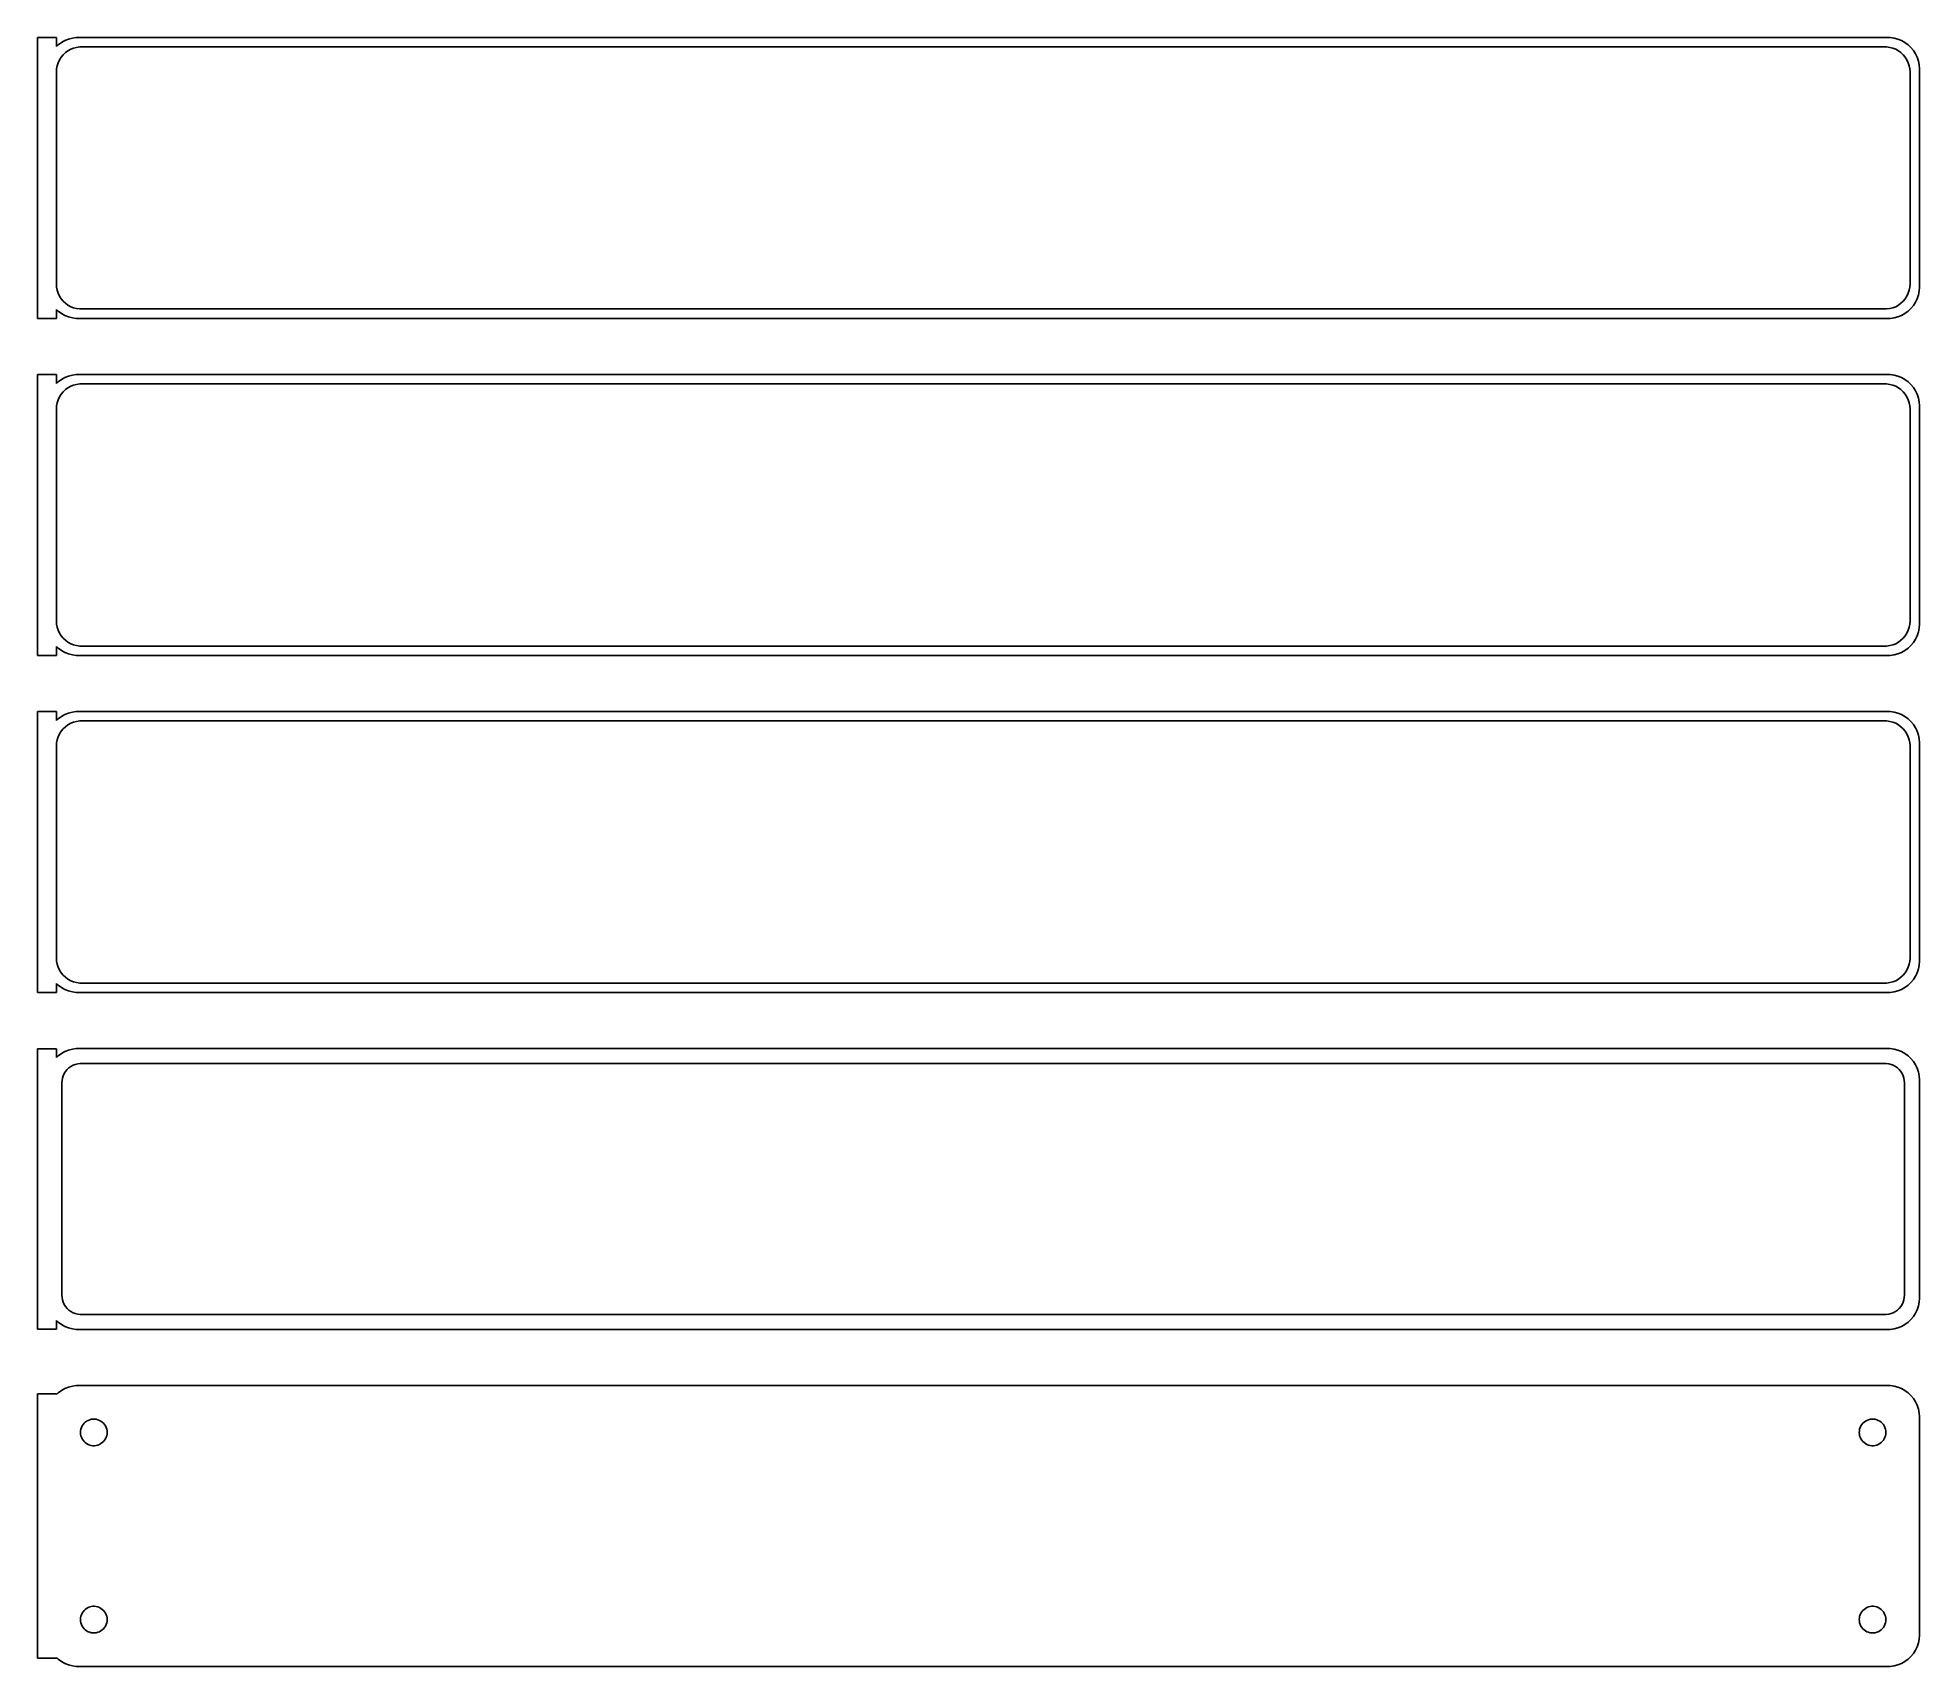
# Model space of a CAD drawing. Header units: metres. Extents: x -152 to 150, y 248 to 508.
import ezdxf

# ---------------------------------------------------------------- set-up
doc = ezdxf.new("R2010")
doc.units = ezdxf.units.M

msp = doc.modelspace()

# ---------------------------------------------------------------- linework, layer by layer
for p, q in [((-148.5, 508.49), (-151.5, 508.49)), ((-151.5, 508.49), (-151.5, 463.51)), ((-148.5, 507.059), (-148.5, 508.49)), ((-148.187, 507.353), (-148.5, 507.059)), ((-147.679, 507.722), (-148.187, 507.353)), ((-147.129, 508.024), (-147.679, 507.722)), ((-146.545, 508.255), (-147.129, 508.024)), ((-146.643, 506.377), (-146.203, 506.619)), ((-145.937, 508.411), (-146.545, 508.255)), ((-146.203, 506.619), (-145.736, 506.804)), ((-145.314, 508.49), (-145.937, 508.411)), ((-145.736, 506.804), (-145.25, 506.929)), ((145.314, 508.49), (-145.314, 508.49)), ((-145.25, 506.929), (-144.751, 506.992)), ((-144.751, 506.992), (144.751, 506.992)), ((144.751, 506.992), (145.25, 506.929)), ((145.25, 506.929), (145.736, 506.804)), ((145.937, 508.411), (145.314, 508.49)), ((145.736, 506.804), (146.203, 506.619)), ((146.545, 508.255), (145.937, 508.411)), ((146.203, 506.619), (146.643, 506.377)), ((147.129, 508.024), (146.545, 508.255)), ((147.679, 507.722), (147.129, 508.024)), ((148.187, 507.353), (147.679, 507.722)), ((148.645, 506.923), (148.187, 507.353)), ((149.045, 506.439), (148.645, 506.923)), ((-148.468, 503.501), (-148.374, 503.995)), ((-148.374, 503.995), (-148.219, 504.472)), ((-148.219, 504.472), (-148.005, 504.927)), ((-148.005, 504.927), (-147.736, 505.351)), ((-147.736, 505.351), (-147.416, 505.738)), ((-147.416, 505.738), (-147.05, 506.082)), ((-147.05, 506.082), (-146.643, 506.377)), ((146.643, 506.377), (147.05, 506.082)), ((147.05, 506.082), (147.416, 505.738)), ((147.416, 505.738), (147.736, 505.351)), ((147.736, 505.351), (148.005, 504.927)), ((148.005, 504.927), (148.219, 504.472)), ((148.219, 504.472), (148.374, 503.995)), ((148.374, 503.995), (148.468, 503.501)), ((149.382, 505.909), (149.045, 506.439)), ((149.649, 505.341), (149.382, 505.909)), ((149.843, 504.743), (149.649, 505.341)), ((149.961, 504.127), (149.843, 504.743)), ((150, 503.5), (149.961, 504.127)), ((-148.5, 503), (-148.468, 503.501)), ((-148.5, 469), (-148.5, 503)), ((148.468, 503.501), (148.5, 503)), ((148.5, 503), (148.5, 469)), ((150, 468.5), (150, 503.5)), ((-148.468, 468.499), (-148.5, 469)), ((-148.374, 468.005), (-148.468, 468.499)), ((-148.219, 467.528), (-148.374, 468.005)), ((-148.005, 467.073), (-148.219, 467.528)), ((148.219, 467.528), (148.005, 467.073)), ((148.374, 468.005), (148.219, 467.528)), ((148.468, 468.499), (148.374, 468.005)), ((148.5, 469), (148.468, 468.499)), ((149.843, 467.257), (149.961, 467.873)), ((149.961, 467.873), (150, 468.5)), ((-148.5, 464.941), (-148.187, 464.647)), ((-148.5, 463.51), (-148.5, 464.941)), ((-148.187, 464.647), (-147.679, 464.278)), ((-147.736, 466.649), (-148.005, 467.073)), ((-147.416, 466.262), (-147.736, 466.649)), ((-147.05, 465.918), (-147.416, 466.262)), ((-146.643, 465.623), (-147.05, 465.918)), ((-146.203, 465.381), (-146.643, 465.623)), ((-145.736, 465.196), (-146.203, 465.381)), ((-145.25, 465.071), (-145.736, 465.196)), ((-144.751, 465.008), (-145.25, 465.071)), ((144.751, 465.008), (-144.751, 465.008)), ((145.25, 465.071), (144.751, 465.008)), ((145.736, 465.196), (145.25, 465.071)), ((146.203, 465.381), (145.736, 465.196)), ((146.643, 465.623), (146.203, 465.381)), ((147.05, 465.918), (146.643, 465.623)), ((147.416, 466.262), (147.05, 465.918)), ((147.736, 466.649), (147.416, 466.262)), ((147.679, 464.278), (148.187, 464.647)), ((148.005, 467.073), (147.736, 466.649)), ((148.187, 464.647), (148.645, 465.077)), ((148.645, 465.077), (149.045, 465.561)), ((149.045, 465.561), (149.382, 466.091)), ((149.382, 466.091), (149.649, 466.659)), ((149.649, 466.659), (149.843, 467.257)), ((-151.5, 463.51), (-148.5, 463.51)), ((-147.679, 464.278), (-147.129, 463.976)), ((-147.129, 463.976), (-146.545, 463.745)), ((-146.545, 463.745), (-145.937, 463.589)), ((-145.937, 463.589), (-145.314, 463.51)), ((-145.314, 463.51), (145.314, 463.51)), ((145.314, 463.51), (145.937, 463.589)), ((145.937, 463.589), (146.545, 463.745)), ((146.545, 463.745), (147.129, 463.976)), ((147.129, 463.976), (147.679, 464.278)), ((-148.5, 454.49), (-151.5, 454.49)), ((-151.5, 454.49), (-151.5, 409.51)), ((-148.5, 453.059), (-148.5, 454.49)), ((-148.187, 453.353), (-148.5, 453.059)), ((-147.679, 453.722), (-148.187, 453.353)), ((-147.129, 454.024), (-147.679, 453.722)), ((-146.545, 454.255), (-147.129, 454.024)), ((-147.05, 452.082), (-146.643, 452.377)), ((-146.643, 452.377), (-146.203, 452.619)), ((-145.937, 454.411), (-146.545, 454.255)), ((-146.203, 452.619), (-145.736, 452.804)), ((-145.314, 454.49), (-145.937, 454.411)), ((-145.736, 452.804), (-145.25, 452.929)), ((145.314, 454.49), (-145.314, 454.49)), ((-145.25, 452.929), (-144.751, 452.992)), ((-144.751, 452.992), (144.751, 452.992)), ((144.751, 452.992), (145.25, 452.929)), ((145.25, 452.929), (145.736, 452.804)), ((145.937, 454.411), (145.314, 454.49)), ((145.736, 452.804), (146.203, 452.619)), ((146.545, 454.255), (145.937, 454.411)), ((146.203, 452.619), (146.643, 452.377)), ((147.129, 454.024), (146.545, 454.255)), ((146.643, 452.377), (147.05, 452.082)), ((147.679, 453.722), (147.129, 454.024)), ((148.187, 453.353), (147.679, 453.722)), ((148.645, 452.923), (148.187, 453.353)), ((149.045, 452.439), (148.645, 452.923)), ((149.382, 451.909), (149.045, 452.439)), ((-148.5, 449), (-148.468, 449.501)), ((-148.468, 449.501), (-148.374, 449.995)), ((-148.374, 449.995), (-148.219, 450.472)), ((-148.219, 450.472), (-148.005, 450.927)), ((-148.005, 450.927), (-147.736, 451.351)), ((-147.736, 451.351), (-147.416, 451.738)), ((-147.416, 451.738), (-147.05, 452.082)), ((147.05, 452.082), (147.416, 451.738)), ((147.416, 451.738), (147.736, 451.351)), ((147.736, 451.351), (148.005, 450.927)), ((148.005, 450.927), (148.219, 450.472)), ((148.219, 450.472), (148.374, 449.995)), ((148.374, 449.995), (148.468, 449.501)), ((148.468, 449.501), (148.5, 449)), ((149.649, 451.341), (149.382, 451.909)), ((149.843, 450.743), (149.649, 451.341)), ((149.961, 450.127), (149.843, 450.743)), ((150, 449.5), (149.961, 450.127)), ((150, 414.5), (150, 449.5)), ((-148.5, 415), (-148.5, 449)), ((148.5, 449), (148.5, 415)), ((-148.468, 414.499), (-148.5, 415)), ((-148.374, 414.005), (-148.468, 414.499)), ((-148.219, 413.528), (-148.374, 414.005)), ((-148.005, 413.073), (-148.219, 413.528)), ((-147.736, 412.649), (-148.005, 413.073)), ((148.005, 413.073), (147.736, 412.649)), ((148.219, 413.528), (148.005, 413.073)), ((148.374, 414.005), (148.219, 413.528)), ((148.468, 414.499), (148.374, 414.005)), ((148.5, 415), (148.468, 414.499)), ((149.649, 412.659), (149.843, 413.257)), ((149.843, 413.257), (149.961, 413.873)), ((149.961, 413.873), (150, 414.5)), ((-148.5, 410.941), (-148.187, 410.647)), ((-148.5, 409.51), (-148.5, 410.941)), ((-148.187, 410.647), (-147.679, 410.278)), ((-147.416, 412.262), (-147.736, 412.649)), ((-147.679, 410.278), (-147.129, 409.976)), ((-147.05, 411.918), (-147.416, 412.262)), ((-146.643, 411.623), (-147.05, 411.918)), ((-146.203, 411.381), (-146.643, 411.623)), ((-145.736, 411.196), (-146.203, 411.381)), ((-145.25, 411.071), (-145.736, 411.196)), ((-144.751, 411.008), (-145.25, 411.071)), ((144.751, 411.008), (-144.751, 411.008)), ((145.25, 411.071), (144.751, 411.008)), ((145.736, 411.196), (145.25, 411.071)), ((146.203, 411.381), (145.736, 411.196)), ((146.643, 411.623), (146.203, 411.381)), ((147.05, 411.918), (146.643, 411.623)), ((147.416, 412.262), (147.05, 411.918)), ((147.129, 409.976), (147.679, 410.278)), ((147.736, 412.649), (147.416, 412.262)), ((147.679, 410.278), (148.187, 410.647)), ((148.187, 410.647), (148.645, 411.077)), ((148.645, 411.077), (149.045, 411.561)), ((149.045, 411.561), (149.382, 412.091)), ((149.382, 412.091), (149.649, 412.659)), ((-151.5, 409.51), (-148.5, 409.51)), ((-147.129, 409.976), (-146.545, 409.745)), ((-146.545, 409.745), (-145.937, 409.589)), ((-145.937, 409.589), (-145.314, 409.51)), ((-145.314, 409.51), (145.314, 409.51)), ((145.314, 409.51), (145.937, 409.589)), ((145.937, 409.589), (146.545, 409.745)), ((146.545, 409.745), (147.129, 409.976)), ((-148.5, 400.49), (-151.5, 400.49)), ((-151.5, 400.49), (-151.5, 355.51)), ((-148.5, 399.059), (-148.5, 400.49)), ((-148.187, 399.353), (-148.5, 399.059)), ((-147.679, 399.722), (-148.187, 399.353)), ((-147.129, 400.024), (-147.679, 399.722)), ((-147.416, 397.738), (-147.05, 398.082)), ((-146.545, 400.255), (-147.129, 400.024)), ((-147.05, 398.082), (-146.643, 398.377)), ((-146.643, 398.377), (-146.203, 398.619)), ((-145.937, 400.411), (-146.545, 400.255)), ((-146.203, 398.619), (-145.736, 398.804)), ((-145.314, 400.49), (-145.937, 400.411)), ((-145.736, 398.804), (-145.25, 398.929)), ((145.314, 400.49), (-145.314, 400.49)), ((-145.25, 398.929), (-144.751, 398.992)), ((-144.751, 398.992), (144.751, 398.992)), ((144.751, 398.992), (145.25, 398.929)), ((145.25, 398.929), (145.736, 398.804)), ((145.937, 400.411), (145.314, 400.49)), ((145.736, 398.804), (146.203, 398.619)), ((146.545, 400.255), (145.937, 400.411)), ((146.203, 398.619), (146.643, 398.377)), ((147.129, 400.024), (146.545, 400.255)), ((146.643, 398.377), (147.05, 398.082)), ((147.05, 398.082), (147.416, 397.738)), ((147.679, 399.722), (147.129, 400.024)), ((148.187, 399.353), (147.679, 399.722)), ((148.645, 398.923), (148.187, 399.353)), ((149.045, 398.439), (148.645, 398.923)), ((149.382, 397.909), (149.045, 398.439)), ((-148.5, 395), (-148.468, 395.501)), ((-148.5, 361), (-148.5, 395)), ((-148.468, 395.501), (-148.374, 395.995)), ((-148.374, 395.995), (-148.219, 396.472)), ((-148.219, 396.472), (-148.005, 396.927)), ((-148.005, 396.927), (-147.736, 397.351)), ((-147.736, 397.351), (-147.416, 397.738)), ((147.416, 397.738), (147.736, 397.351)), ((147.736, 397.351), (148.005, 396.927)), ((148.005, 396.927), (148.219, 396.472)), ((148.219, 396.472), (148.374, 395.995)), ((148.374, 395.995), (148.468, 395.501)), ((148.468, 395.501), (148.5, 395)), ((148.5, 395), (148.5, 361)), ((149.649, 397.341), (149.382, 397.909)), ((149.843, 396.743), (149.649, 397.341)), ((149.961, 396.127), (149.843, 396.743)), ((150, 395.5), (149.961, 396.127)), ((150, 360.5), (150, 395.5)), ((-148.468, 360.499), (-148.5, 361)), ((-148.374, 360.005), (-148.468, 360.499)), ((-148.219, 359.528), (-148.374, 360.005)), ((-148.005, 359.073), (-148.219, 359.528)), ((-147.736, 358.649), (-148.005, 359.073)), ((148.005, 359.073), (147.736, 358.649)), ((148.219, 359.528), (148.005, 359.073)), ((148.374, 360.005), (148.219, 359.528)), ((148.468, 360.499), (148.374, 360.005)), ((148.5, 361), (148.468, 360.499)), ((149.649, 358.659), (149.843, 359.257)), ((149.843, 359.257), (149.961, 359.873)), ((149.961, 359.873), (150, 360.5)), ((-148.5, 356.941), (-148.187, 356.647)), ((-148.5, 355.51), (-148.5, 356.941)), ((-148.187, 356.647), (-147.679, 356.278)), ((-147.416, 358.262), (-147.736, 358.649)), ((-147.679, 356.278), (-147.129, 355.976)), ((-147.05, 357.918), (-147.416, 358.262)), ((-147.129, 355.976), (-146.545, 355.745)), ((-146.643, 357.623), (-147.05, 357.918)), ((-146.203, 357.381), (-146.643, 357.623)), ((-145.736, 357.196), (-146.203, 357.381)), ((-145.25, 357.071), (-145.736, 357.196)), ((-144.751, 357.008), (-145.25, 357.071)), ((144.751, 357.008), (-144.751, 357.008)), ((145.25, 357.071), (144.751, 357.008)), ((145.736, 357.196), (145.25, 357.071)), ((146.203, 357.381), (145.736, 357.196)), ((146.643, 357.623), (146.203, 357.381)), ((146.545, 355.745), (147.129, 355.976)), ((147.05, 357.918), (146.643, 357.623)), ((147.416, 358.262), (147.05, 357.918)), ((147.129, 355.976), (147.679, 356.278)), ((147.736, 358.649), (147.416, 358.262)), ((147.679, 356.278), (148.187, 356.647)), ((148.187, 356.647), (148.645, 357.077)), ((148.645, 357.077), (149.045, 357.561)), ((149.045, 357.561), (149.382, 358.091)), ((149.382, 358.091), (149.649, 358.659)), ((-151.5, 355.51), (-148.5, 355.51)), ((-146.545, 355.745), (-145.937, 355.589)), ((-145.937, 355.589), (-145.314, 355.51)), ((-145.314, 355.51), (145.314, 355.51)), ((145.314, 355.51), (145.937, 355.589)), ((145.937, 355.589), (146.545, 355.745)), ((-148.5, 346.479), (-151.5, 346.479)), ((-151.5, 346.479), (-151.5, 301.521)), ((-148.5, 345.059), (-148.5, 346.479)), ((-148.187, 345.353), (-148.5, 345.059)), ((-147.679, 345.722), (-148.187, 345.353)), ((-147.129, 346.024), (-147.679, 345.722)), ((-146.545, 346.255), (-147.129, 346.024)), ((-145.937, 346.411), (-146.545, 346.255)), ((-146.168, 343.628), (-145.825, 343.817)), ((-145.314, 346.49), (-145.937, 346.411)), ((-145.825, 343.817), (-145.462, 343.961)), ((-145.462, 343.961), (-145.083, 344.058)), ((145.314, 346.49), (-145.314, 346.49)), ((-145.083, 344.058), (-144.695, 344.107)), ((-144.695, 344.107), (144.695, 344.107)), ((144.695, 344.107), (145.083, 344.058)), ((145.083, 344.058), (145.462, 343.961)), ((145.937, 346.411), (145.314, 346.49)), ((145.462, 343.961), (145.825, 343.817)), ((145.825, 343.817), (146.168, 343.628)), ((146.545, 346.255), (145.937, 346.411)), ((147.129, 346.024), (146.545, 346.255)), ((147.679, 345.722), (147.129, 346.024)), ((148.187, 345.353), (147.679, 345.722)), ((148.645, 344.923), (148.187, 345.353)), ((149.045, 344.439), (148.645, 344.923)), ((149.382, 343.909), (149.045, 344.439)), ((149.649, 343.341), (149.382, 343.909)), ((-147.613, 341), (-147.588, 341.39)), ((-147.613, 307), (-147.613, 341)), ((-147.588, 341.39), (-147.515, 341.774)), ((-147.515, 341.774), (-147.394, 342.146)), ((-147.394, 342.146), (-147.228, 342.5)), ((-147.228, 342.5), (-147.018, 342.83)), ((-147.018, 342.83), (-146.769, 343.131)), ((-146.769, 343.131), (-146.484, 343.399)), ((-146.484, 343.399), (-146.168, 343.628)), ((146.168, 343.628), (146.484, 343.399)), ((146.484, 343.399), (146.769, 343.131)), ((146.769, 343.131), (147.018, 342.83)), ((147.018, 342.83), (147.228, 342.5)), ((147.228, 342.5), (147.394, 342.146)), ((147.394, 342.146), (147.515, 341.774)), ((147.515, 341.774), (147.588, 341.39)), ((147.588, 341.39), (147.613, 341)), ((147.613, 341), (147.613, 307)), ((149.843, 342.743), (149.649, 343.341)), ((149.961, 342.127), (149.843, 342.743)), ((150, 341.5), (149.961, 342.127)), ((150, 306.5), (150, 341.5)), ((-147.588, 306.61), (-147.613, 307)), ((-147.515, 306.226), (-147.588, 306.61)), ((-147.394, 305.854), (-147.515, 306.226)), ((-147.228, 305.5), (-147.394, 305.854)), ((-147.018, 305.17), (-147.228, 305.5)), ((-146.769, 304.869), (-147.018, 305.17)), ((-146.484, 304.601), (-146.769, 304.869)), ((-146.168, 304.372), (-146.484, 304.601)), ((146.484, 304.601), (146.168, 304.372)), ((146.769, 304.869), (146.484, 304.601)), ((147.018, 305.17), (146.769, 304.869)), ((147.228, 305.5), (147.018, 305.17)), ((147.394, 305.854), (147.228, 305.5)), ((147.515, 306.226), (147.394, 305.854)), ((147.588, 306.61), (147.515, 306.226)), ((147.613, 307), (147.588, 306.61)), ((149.382, 304.091), (149.649, 304.659)), ((149.649, 304.659), (149.843, 305.257)), ((149.843, 305.257), (149.961, 305.873)), ((149.961, 305.873), (150, 306.5)), ((-151.5, 301.521), (-148.5, 301.521)), ((-148.5, 301.521), (-148.5, 302.941)), ((-148.5, 302.941), (-148.187, 302.647)), ((-148.187, 302.647), (-147.679, 302.278)), ((-147.679, 302.278), (-147.129, 301.976)), ((-147.129, 301.976), (-146.545, 301.745)), ((-146.545, 301.745), (-145.937, 301.589)), ((-145.825, 304.183), (-146.168, 304.372)), ((-145.937, 301.589), (-145.314, 301.51)), ((-145.462, 304.039), (-145.825, 304.183)), ((-145.083, 303.942), (-145.462, 304.039)), ((-145.314, 301.51), (145.314, 301.51)), ((-144.695, 303.893), (-145.083, 303.942)), ((144.695, 303.893), (-144.695, 303.893)), ((145.083, 303.942), (144.695, 303.893)), ((145.462, 304.039), (145.083, 303.942)), ((145.314, 301.51), (145.937, 301.589)), ((145.825, 304.183), (145.462, 304.039)), ((146.168, 304.372), (145.825, 304.183)), ((145.937, 301.589), (146.545, 301.745)), ((146.545, 301.745), (147.129, 301.976)), ((147.129, 301.976), (147.679, 302.278)), ((147.679, 302.278), (148.187, 302.647)), ((148.187, 302.647), (148.645, 303.077)), ((148.645, 303.077), (149.045, 303.561)), ((149.045, 303.561), (149.382, 304.091)), ((-145.314, 292.49), (-145.937, 292.411)), ((145.314, 292.49), (-145.314, 292.49)), ((145.937, 292.411), (145.314, 292.49)), ((-148.5, 291.153), (-151.5, 291.153)), ((-151.5, 291.153), (-151.5, 248.847)), ((-148.187, 291.353), (-148.5, 291.059)), ((-148.5, 291.059), (-148.5, 291.153)), ((-147.679, 291.722), (-148.187, 291.353)), ((-147.129, 292.024), (-147.679, 291.722)), ((-146.545, 292.255), (-147.129, 292.024)), ((-145.937, 292.411), (-146.545, 292.255)), ((146.545, 292.255), (145.937, 292.411)), ((147.129, 292.024), (146.545, 292.255)), ((147.679, 291.722), (147.129, 292.024)), ((148.187, 291.353), (147.679, 291.722)), ((148.645, 290.923), (148.187, 291.353)), ((149.045, 290.439), (148.645, 290.923)), ((149.382, 289.909), (149.045, 290.439)), ((149.649, 289.341), (149.382, 289.909)), ((-144.227, 286.255), (-144.057, 286.462)), ((-144.057, 286.462), (-143.861, 286.645)), ((-143.861, 286.645), (-143.644, 286.803)), ((-143.644, 286.803), (-143.409, 286.932)), ((-143.409, 286.932), (-143.16, 287.031)), ((-143.16, 287.031), (-142.9, 287.097)), ((-142.9, 287.097), (-142.634, 287.131)), ((-142.634, 287.131), (-142.366, 287.131)), ((-142.366, 287.131), (-142.1, 287.097)), ((-142.1, 287.097), (-141.84, 287.031)), ((-141.84, 287.031), (-141.591, 286.932)), ((-141.591, 286.932), (-141.356, 286.803)), ((-141.356, 286.803), (-141.139, 286.645)), ((-141.139, 286.645), (-140.943, 286.462)), ((-140.943, 286.462), (-140.773, 286.255)), ((140.773, 286.255), (140.943, 286.462)), ((140.943, 286.462), (141.139, 286.645)), ((141.139, 286.645), (141.356, 286.803)), ((141.356, 286.803), (141.591, 286.932)), ((141.591, 286.932), (141.84, 287.031)), ((141.84, 287.031), (142.1, 287.097)), ((142.1, 287.097), (142.366, 287.131)), ((142.366, 287.131), (142.634, 287.131)), ((142.634, 287.131), (142.9, 287.097)), ((142.9, 287.097), (143.16, 287.031)), ((143.16, 287.031), (143.409, 286.932)), ((143.409, 286.932), (143.644, 286.803)), ((143.644, 286.803), (143.861, 286.645)), ((143.861, 286.645), (144.057, 286.462)), ((144.057, 286.462), (144.227, 286.255)), ((149.843, 288.743), (149.649, 289.341)), ((149.961, 288.127), (149.843, 288.743)), ((150, 287.5), (149.961, 288.127)), ((150, 252.5), (150, 287.5)), ((-144.635, 285), (-144.618, 285.268)), ((-144.618, 284.732), (-144.635, 285)), ((-144.618, 285.268), (-144.568, 285.531)), ((-144.568, 284.469), (-144.618, 284.732)), ((-144.568, 285.531), (-144.485, 285.786)), ((-144.485, 284.214), (-144.568, 284.469)), ((-144.485, 285.786), (-144.371, 286.029)), ((-144.371, 283.971), (-144.485, 284.214)), ((-144.371, 286.029), (-144.227, 286.255)), ((-144.227, 283.745), (-144.371, 283.971)), ((-144.057, 283.538), (-144.227, 283.745)), ((-143.861, 283.355), (-144.057, 283.538)), ((-140.943, 283.538), (-141.139, 283.355)), ((-140.773, 283.745), (-140.943, 283.538)), ((-140.773, 286.255), (-140.629, 286.029)), ((-140.629, 283.971), (-140.773, 283.745)), ((-140.629, 286.029), (-140.515, 285.786)), ((-140.515, 284.214), (-140.629, 283.971)), ((-140.515, 285.786), (-140.432, 285.531)), ((-140.432, 284.469), (-140.515, 284.214)), ((-140.432, 285.531), (-140.382, 285.268)), ((-140.382, 284.732), (-140.432, 284.469)), ((-140.382, 285.268), (-140.365, 285)), ((-140.365, 285), (-140.382, 284.732)), ((140.365, 285), (140.382, 285.268)), ((140.382, 284.732), (140.365, 285)), ((140.382, 285.268), (140.432, 285.531)), ((140.432, 284.469), (140.382, 284.732)), ((140.432, 285.531), (140.515, 285.786)), ((140.515, 284.214), (140.432, 284.469)), ((140.515, 285.786), (140.629, 286.029)), ((140.629, 283.971), (140.515, 284.214)), ((140.629, 286.029), (140.773, 286.255)), ((140.773, 283.745), (140.629, 283.971)), ((140.943, 283.538), (140.773, 283.745)), ((141.139, 283.355), (140.943, 283.538)), ((144.057, 283.538), (143.861, 283.355)), ((144.227, 283.745), (144.057, 283.538)), ((144.227, 286.255), (144.371, 286.029)), ((144.371, 283.971), (144.227, 283.745)), ((144.371, 286.029), (144.485, 285.786)), ((144.485, 284.214), (144.371, 283.971)), ((144.485, 285.786), (144.568, 285.531)), ((144.568, 284.469), (144.485, 284.214)), ((144.568, 285.531), (144.618, 285.268)), ((144.618, 284.732), (144.568, 284.469)), ((144.618, 285.268), (144.635, 285)), ((144.635, 285), (144.618, 284.732)), ((-143.644, 283.197), (-143.861, 283.355)), ((-143.409, 283.068), (-143.644, 283.197)), ((-143.16, 282.969), (-143.409, 283.068)), ((-142.9, 282.903), (-143.16, 282.969)), ((-142.634, 282.869), (-142.9, 282.903)), ((-142.366, 282.869), (-142.634, 282.869)), ((-142.1, 282.903), (-142.366, 282.869)), ((-141.84, 282.969), (-142.1, 282.903)), ((-141.591, 283.068), (-141.84, 282.969)), ((-141.356, 283.197), (-141.591, 283.068)), ((-141.139, 283.355), (-141.356, 283.197)), ((141.356, 283.197), (141.139, 283.355)), ((141.591, 283.068), (141.356, 283.197)), ((141.84, 282.969), (141.591, 283.068)), ((142.1, 282.903), (141.84, 282.969)), ((142.366, 282.869), (142.1, 282.903)), ((142.634, 282.869), (142.366, 282.869)), ((142.9, 282.903), (142.634, 282.869)), ((143.16, 282.969), (142.9, 282.903)), ((143.409, 283.068), (143.16, 282.969)), ((143.644, 283.197), (143.409, 283.068)), ((143.861, 283.355), (143.644, 283.197)), ((-144.227, 256.255), (-144.057, 256.462)), ((-144.057, 256.462), (-143.861, 256.645)), ((-143.861, 256.645), (-143.644, 256.803)), ((-143.644, 256.803), (-143.409, 256.932)), ((-143.409, 256.932), (-143.16, 257.031)), ((-143.16, 257.031), (-142.9, 257.097)), ((-142.9, 257.097), (-142.634, 257.131)), ((-142.634, 257.131), (-142.366, 257.131)), ((-142.366, 257.131), (-142.1, 257.097)), ((-142.1, 257.097), (-141.84, 257.031)), ((-141.84, 257.031), (-141.591, 256.932)), ((-141.591, 256.932), (-141.356, 256.803)), ((-141.356, 256.803), (-141.139, 256.645)), ((-141.139, 256.645), (-140.943, 256.462)), ((-140.943, 256.462), (-140.773, 256.255)), ((140.773, 256.255), (140.943, 256.462)), ((140.943, 256.462), (141.139, 256.645)), ((141.139, 256.645), (141.356, 256.803)), ((141.356, 256.803), (141.591, 256.932)), ((141.591, 256.932), (141.84, 257.031)), ((141.84, 257.031), (142.1, 257.097)), ((142.1, 257.097), (142.366, 257.131)), ((142.366, 257.131), (142.634, 257.131)), ((142.634, 257.131), (142.9, 257.097)), ((142.9, 257.097), (143.16, 257.031)), ((143.16, 257.031), (143.409, 256.932)), ((143.409, 256.932), (143.644, 256.803)), ((143.644, 256.803), (143.861, 256.645)), ((143.861, 256.645), (144.057, 256.462)), ((144.057, 256.462), (144.227, 256.255)), ((-144.635, 255), (-144.618, 255.268)), ((-144.618, 254.732), (-144.635, 255)), ((-144.618, 255.268), (-144.568, 255.531)), ((-144.568, 254.469), (-144.618, 254.732)), ((-144.568, 255.531), (-144.485, 255.786)), ((-144.485, 254.214), (-144.568, 254.469)), ((-144.485, 255.786), (-144.371, 256.029)), ((-144.371, 253.971), (-144.485, 254.214)), ((-144.371, 256.029), (-144.227, 256.255)), ((-144.227, 253.745), (-144.371, 253.971)), ((-144.057, 253.538), (-144.227, 253.745)), ((-143.861, 253.355), (-144.057, 253.538)), ((-143.644, 253.197), (-143.861, 253.355)), ((-141.139, 253.355), (-141.356, 253.197)), ((-140.943, 253.538), (-141.139, 253.355)), ((-140.773, 253.745), (-140.943, 253.538)), ((-140.773, 256.255), (-140.629, 256.029)), ((-140.629, 253.971), (-140.773, 253.745)), ((-140.629, 256.029), (-140.515, 255.786)), ((-140.515, 254.214), (-140.629, 253.971)), ((-140.515, 255.786), (-140.432, 255.531)), ((-140.432, 254.469), (-140.515, 254.214)), ((-140.432, 255.531), (-140.382, 255.268)), ((-140.382, 254.732), (-140.432, 254.469)), ((-140.382, 255.268), (-140.365, 255)), ((-140.365, 255), (-140.382, 254.732)), ((140.365, 255), (140.382, 255.268)), ((140.382, 254.732), (140.365, 255)), ((140.382, 255.268), (140.432, 255.531)), ((140.432, 254.469), (140.382, 254.732)), ((140.432, 255.531), (140.515, 255.786)), ((140.515, 254.214), (140.432, 254.469)), ((140.515, 255.786), (140.629, 256.029)), ((140.629, 253.971), (140.515, 254.214)), ((140.629, 256.029), (140.773, 256.255)), ((140.773, 253.745), (140.629, 253.971)), ((140.943, 253.538), (140.773, 253.745)), ((141.139, 253.355), (140.943, 253.538)), ((141.356, 253.197), (141.139, 253.355)), ((143.861, 253.355), (143.644, 253.197)), ((144.057, 253.538), (143.861, 253.355)), ((144.227, 253.745), (144.057, 253.538)), ((144.227, 256.255), (144.371, 256.029)), ((144.371, 253.971), (144.227, 253.745)), ((144.371, 256.029), (144.485, 255.786)), ((144.485, 254.214), (144.371, 253.971)), ((144.485, 255.786), (144.568, 255.531)), ((144.568, 254.469), (144.485, 254.214)), ((144.568, 255.531), (144.618, 255.268)), ((144.618, 254.732), (144.568, 254.469)), ((144.618, 255.268), (144.635, 255)), ((144.635, 255), (144.618, 254.732)), ((-143.409, 253.068), (-143.644, 253.197)), ((-143.16, 252.969), (-143.409, 253.068)), ((-142.9, 252.903), (-143.16, 252.969)), ((-142.634, 252.869), (-142.9, 252.903)), ((-142.366, 252.869), (-142.634, 252.869)), ((-142.1, 252.903), (-142.366, 252.869)), ((-141.84, 252.969), (-142.1, 252.903)), ((-141.591, 253.068), (-141.84, 252.969)), ((-141.356, 253.197), (-141.591, 253.068)), ((141.591, 253.068), (141.356, 253.197)), ((141.84, 252.969), (141.591, 253.068)), ((142.1, 252.903), (141.84, 252.969)), ((142.366, 252.869), (142.1, 252.903)), ((142.634, 252.869), (142.366, 252.869)), ((142.9, 252.903), (142.634, 252.869)), ((143.16, 252.969), (142.9, 252.903)), ((143.409, 253.068), (143.16, 252.969)), ((143.644, 253.197), (143.409, 253.068)), ((149.382, 250.091), (149.649, 250.659)), ((149.649, 250.659), (149.843, 251.257)), ((149.843, 251.257), (149.961, 251.873)), ((149.961, 251.873), (150, 252.5)), ((-151.5, 248.847), (-148.5, 248.847)), ((-148.5, 248.847), (-148.5, 248.941)), ((-148.5, 248.941), (-148.187, 248.647)), ((-148.187, 248.647), (-147.679, 248.278)), ((-147.679, 248.278), (-147.129, 247.976)), ((-147.129, 247.976), (-146.545, 247.745)), ((-146.545, 247.745), (-145.937, 247.589)), ((-145.937, 247.589), (-145.314, 247.51)), ((-145.314, 247.51), (145.314, 247.51)), ((145.314, 247.51), (145.937, 247.589)), ((145.937, 247.589), (146.545, 247.745)), ((146.545, 247.745), (147.129, 247.976)), ((147.129, 247.976), (147.679, 248.278)), ((147.679, 248.278), (148.187, 248.647)), ((148.187, 248.647), (148.645, 249.077)), ((148.645, 249.077), (149.045, 249.561)), ((149.045, 249.561), (149.382, 250.091))]:
    msp.add_line(p, q)

doc.saveas('drawing.dxf')
